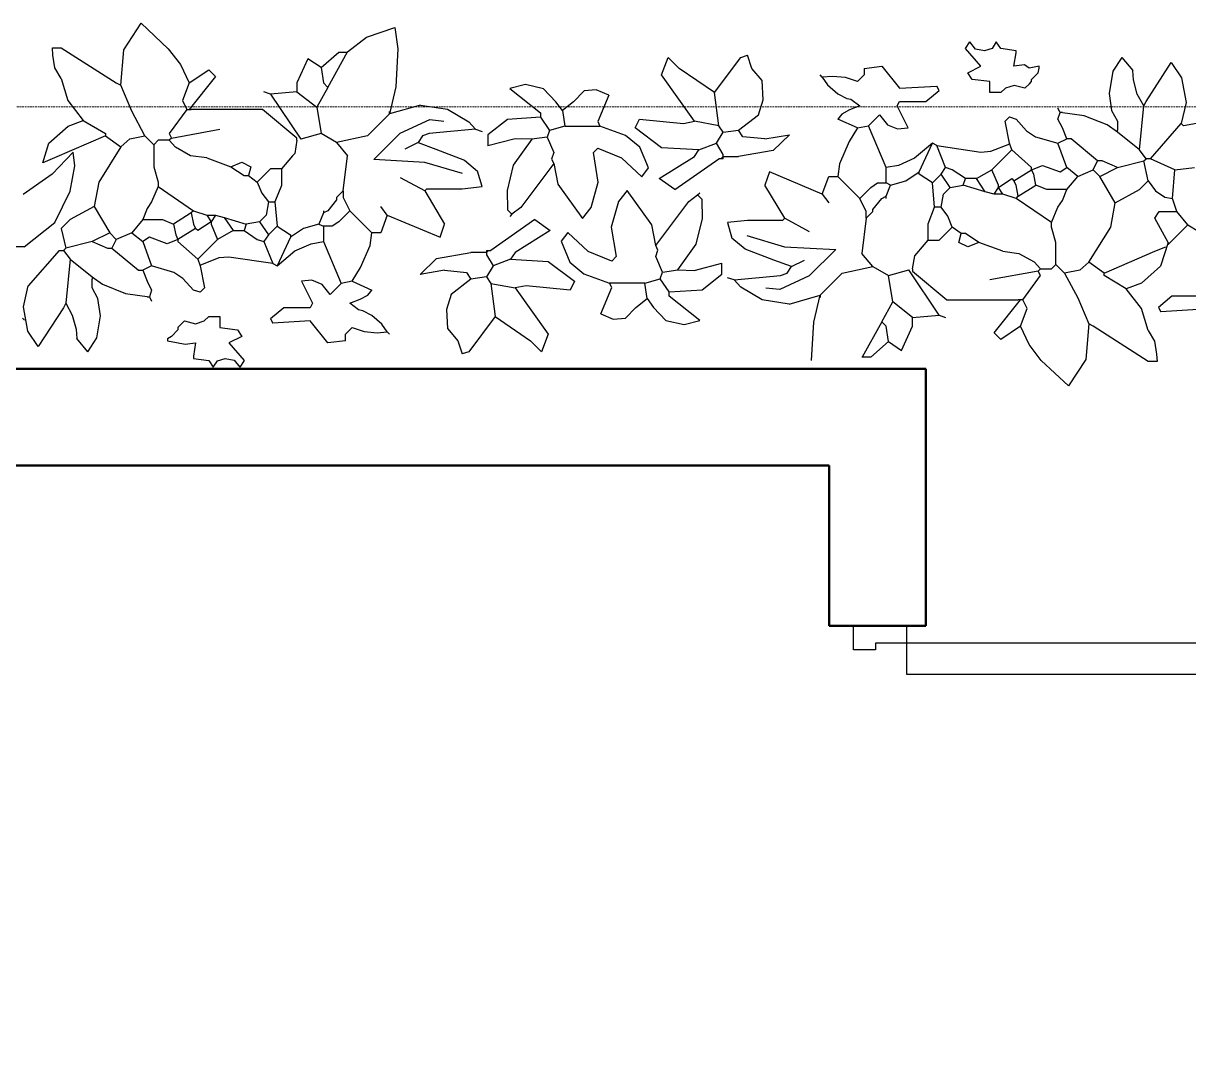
# Model space of a CAD drawing. Header units: inches. Extents: x 4526 to 5467, y 523 to 1441.
# Drawn here: x 4721.7 to 4890.7, y 1287.3 to 1436.7 of the extents above; entities that cross this region are included whole.
import ezdxf

# ---------------------------------------------------------------- set-up
doc = ezdxf.new("R2010")
doc.units = ezdxf.units.IN
doc.header["$MEASUREMENT"] = 0
doc.linetypes.add('HIDDEN', pattern=[0.375, 0.25, -0.125])
for name, color, linetype, lineweight in [('A-FLOR-FTPT', 6, 'HIDDEN', 13), ('A-FURN', 8, 'Continuous', 20), ('A-GLAZ-FULL', 4, 'Continuous', 30), ('A-WALL-FULL', 7, 'Continuous', 50), ('G-HEDGE', 96, 'Continuous', 25)]:
    doc.layers.add(name, color=color, linetype=linetype, lineweight=lineweight)

msp = doc.modelspace()

# ---------------------------------------------------------------- linework, layer by layer
at = {"layer": 'A-FLOR-FTPT'}
msp.add_line((5446.34, 1424.6), (4538.19, 1424.6), dxfattribs=at)
at = {"layer": 'A-FURN'}
msp.add_line((4838.57, 1349.37), (4852.59, 1349.37), dxfattribs=at)
at = {"layer": 'A-GLAZ-FULL'}
msp.add_line((4839.57, 1349.37), (4842.2, 1349.37), dxfattribs=at)
for points in [[(4845.28, 1346.87), (4845.28, 1345.87), (4842.08, 1345.87), (4842.08, 1349.37), (4845.28, 1349.37)], [(4845.28, 1349.37), (4845.28, 1349.37), (4849.79, 1349.37), (4849.79, 1346.87), (4845.28, 1346.87)]]:
    msp.add_lwpolyline(points, dxfattribs=at)
msp.add_lwpolyline([(4925.25, 1346.87), (4849.79, 1346.87), (4849.79, 1342.36), (4925.25, 1342.36)], close=True, dxfattribs=at)
msp.add_arc((4845.48, 1347.6), 79.94, 273.0933, 356.2463, dxfattribs=at)
at = {"layer": 'A-WALL-FULL'}
for p, q in [((4852.59, 1386.61), (4538.19, 1386.61)), ((4852.59, 1349.37), (4852.59, 1386.61)), ((4838.57, 1372.6), (4552.21, 1372.6)), ((4838.57, 1349.37), (4838.57, 1372.6)), ((4852.59, 1349.37), (4838.57, 1349.37))]:
    msp.add_line(p, q, dxfattribs=at)
at = {"layer": 'G-HEDGE'}
for p, q in [((4736.31, 1432.85), (4738.81, 1436.69)), ((4738.81, 1436.69), (4742.76, 1433)), ((4771.5, 1434.69), (4775.61, 1436.08)), ((4775.61, 1436.08), (4776.05, 1433)), ((4768.72, 1432.54), (4771.5, 1434.69)), ((4725.97, 1433.15), (4727.25, 1433.15)), ((4726.05, 1432.08), (4725.97, 1433.15)), ((4727.25, 1433.15), (4735.23, 1428.04)), ((4735.87, 1427.72), (4736.31, 1432.85)), ((4742.76, 1433), (4744.52, 1430.7)), ((4765.89, 1427.4), (4768.72, 1432.54)), ((4776.05, 1433), (4775.76, 1427.47)), ((4858.32, 1433.03), (4858.96, 1433.99)), ((4860.55, 1430.47), (4858.32, 1433.03)), ((4859.77, 1432.94), (4858.96, 1433.99)), ((4861.08, 1432.71), (4859.77, 1432.94)), ((4862.17, 1433.06), (4861.08, 1432.71)), ((4862.79, 1433.99), (4862.17, 1433.06)), ((4863.43, 1433.03), (4862.79, 1433.99)), ((4865.66, 1432.71), (4863.43, 1433.03)), ((4865.66, 1432.39), (4865.66, 1432.71)), ((4726.34, 1430.24), (4726.05, 1432.08)), ((4763.01, 1431.55), (4761.42, 1428.04)), ((4764.93, 1430.28), (4763.01, 1431.55)), ((4764.93, 1430.28), (4767.48, 1432.51)), ((4767.48, 1432.51), (4768.76, 1432.51)), ((4814.25, 1429.2), (4815.21, 1431.75)), ((4816.81, 1430.15), (4815.21, 1431.75)), ((4821.92, 1426.64), (4825.75, 1431.75)), ((4825.75, 1431.75), (4826.71, 1432.07)), ((4827.35, 1430.15), (4826.71, 1432.07)), ((4865.34, 1430.47), (4865.66, 1432.39)), ((4880.99, 1431.75), (4879.68, 1429.74)), ((4880.99, 1431.75), (4882.59, 1429.84)), ((4884.5, 1425.37), (4888.15, 1431)), ((4888.15, 1431), (4889.66, 1428.77)), ((4727.25, 1428.68), (4726.34, 1430.24)), ((4744.52, 1430.7), (4745.77, 1428.04)), ((4745.77, 1428.04), (4748.64, 1429.96)), ((4748.64, 1429.96), (4749.6, 1429)), ((4764.93, 1430.28), (4765.25, 1428.04)), ((4819.04, 1422.49), (4814.25, 1429.2)), ((4821.92, 1426.64), (4816.81, 1430.15)), ((4828.84, 1428.38), (4827.35, 1430.15)), ((4837.56, 1428.88), (4837.25, 1429.2)), ((4843.63, 1429.2), (4842.67, 1428.24)), ((4843.63, 1430.15), (4846.19, 1430.47)), ((4843.63, 1430.15), (4843.63, 1429.2)), ((4846.19, 1430.47), (4848.74, 1427.28)), ((4858.64, 1429.52), (4860.55, 1430.47)), ((4859.28, 1428.56), (4858.64, 1429.52)), ((4866.86, 1430.66), (4865.34, 1430.47)), ((4867.55, 1430.21), (4866.86, 1430.66)), ((4868.99, 1430.49), (4867.55, 1430.21)), ((4867.9, 1428.56), (4868.86, 1429.52)), ((4868.86, 1429.52), (4868.99, 1430.17)), ((4868.99, 1430.17), (4868.99, 1430.49)), ((4879.68, 1429.74), (4879.13, 1426.54)), ((4882.68, 1428.49), (4882.59, 1429.84)), ((4727.25, 1428.68), (4728.21, 1425.49)), ((4735.23, 1428.04), (4735.87, 1427.72)), ((4737.49, 1423.94), (4735.87, 1427.72)), ((4745.77, 1428.04), (4744.81, 1425.49)), ((4749.6, 1429), (4745.77, 1424.21)), ((4761.42, 1428.04), (4761.42, 1426.76)), ((4765.25, 1428.04), (4765.89, 1427.4)), ((4775.76, 1427.47), (4774.83, 1423.57)), ((4794.54, 1427.81), (4792.25, 1427.23)), ((4797.17, 1427.19), (4794.54, 1427.81)), ((4828.99, 1425.62), (4828.84, 1428.38)), ((4839.04, 1429), (4837.56, 1428.88)), ((4837.56, 1428.88), (4838.34, 1427.77)), ((4838.34, 1427.77), (4839.81, 1426.48)), ((4840.92, 1428.82), (4839.04, 1429)), ((4842.67, 1428.24), (4840.92, 1428.82)), ((4848.74, 1427.28), (4854.17, 1427.6)), ((4854.49, 1426.96), (4854.17, 1427.6)), ((4861.83, 1428.24), (4859.28, 1428.56)), ((4861.83, 1426.64), (4861.83, 1428.24)), ((4865.38, 1427.69), (4864.13, 1427.29)), ((4866.94, 1427.28), (4865.38, 1427.69)), ((4867.58, 1427.92), (4866.94, 1427.28)), ((4867.58, 1427.92), (4867.9, 1428.24)), ((4867.9, 1428.24), (4867.9, 1428.56)), ((4883.22, 1426.43), (4882.68, 1428.49)), ((4889.66, 1428.77), (4890.31, 1425.23)), ((4757.59, 1426.44), (4756.63, 1426.76)), ((4761.42, 1426.76), (4757.59, 1426.44)), ((4757.59, 1426.44), (4761.96, 1419.89)), ((4761.42, 1426.76), (4764.29, 1424.53)), ((4765.89, 1427.4), (4764.29, 1424.53)), ((4792.25, 1427.23), (4796.72, 1423.72)), ((4798.96, 1425.31), (4797.17, 1427.19)), ((4803.04, 1426.89), (4801.51, 1425.31)), ((4804.8, 1427.04), (4803.04, 1426.89)), ((4806.62, 1426.27), (4804.8, 1427.04)), ((4806.62, 1426.27), (4805.03, 1422.44)), ((4822.56, 1421.85), (4821.92, 1426.64)), ((4839.81, 1426.48), (4841.1, 1425.8)), ((4841.1, 1425.8), (4841.72, 1425.68)), ((4852.57, 1425.37), (4854.49, 1426.96)), ((4863.43, 1426.64), (4861.83, 1426.64)), ((4864.13, 1427.29), (4863.43, 1426.64)), ((4879.13, 1426.54), (4879.51, 1424.03)), ((4884.18, 1424.73), (4883.22, 1426.43)), ((4728.21, 1425.49), (4730.44, 1422.61)), ((4745.45, 1424.21), (4742.9, 1420.7)), ((4744.81, 1425.49), (4745.45, 1424.21)), ((4745.45, 1424.21), (4745.77, 1424.21)), ((4745.77, 1424.21), (4746.09, 1424.21)), ((4756.44, 1424.21), (4746.09, 1424.21)), ((4761.42, 1420.06), (4756.44, 1424.21)), ((4764.29, 1424.53), (4764.93, 1420.7)), ((4779.3, 1424.85), (4774.83, 1423.57)), ((4779.3, 1424.85), (4783.23, 1424.25)), ((4783.23, 1424.25), (4786.31, 1422.41)), ((4799.92, 1424.03), (4798.96, 1425.31)), ((4801.51, 1425.31), (4799.92, 1424.03)), ((4828.3, 1423.45), (4828.99, 1425.62)), ((4841.51, 1424.15), (4840.39, 1423.53)), ((4842.99, 1424.73), (4841.51, 1424.15)), ((4841.72, 1425.68), (4842.99, 1424.73)), ((4848.42, 1424.73), (4848.74, 1425.37)), ((4850.02, 1421.53), (4848.42, 1424.73)), ((4848.74, 1425.37), (4852.57, 1425.37)), ((4872.05, 1423.77), (4871.73, 1424.41)), ((4883.55, 1418.34), (4884.18, 1424.73)), ((4884.18, 1424.73), (4884.5, 1425.37)), ((4890.31, 1425.23), (4889.61, 1422.17)), ((4728.25, 1421.79), (4730.44, 1422.61)), ((4730.44, 1422.61), (4733.64, 1420.7)), ((4739.38, 1420.38), (4737.49, 1423.94)), ((4774.83, 1423.57), (4771.64, 1420.38)), ((4774.83, 1423.57), (4774.83, 1423.89)), ((4776.39, 1420.75), (4780.68, 1422.73)), ((4780.68, 1422.73), (4782.69, 1422.52)), ((4791.93, 1422.76), (4789.06, 1420.52)), ((4796.72, 1423.08), (4791.93, 1422.76)), ((4796.72, 1423.72), (4796.72, 1423.08)), ((4796.72, 1423.08), (4798, 1421.16)), ((4799.92, 1424.03), (4800.24, 1421.8)), ((4805.03, 1422.44), (4805.34, 1421.8)), ((4810.42, 1421.53), (4811.06, 1422.81)), ((4811.06, 1422.81), (4817.45, 1422.17)), ((4817.45, 1422.17), (4819.04, 1422.49)), ((4822.56, 1421.85), (4819.04, 1422.49)), ((4825.43, 1421.21), (4828.3, 1423.45)), ((4840.39, 1423.53), (4839.8, 1422.81)), ((4842.67, 1421.53), (4839.8, 1422.81)), ((4844.27, 1421.85), (4845.87, 1423.45)), ((4845.87, 1423.45), (4847.02, 1421.99)), ((4864.07, 1422.49), (4864.71, 1423.13)), ((4864.71, 1419.3), (4864.07, 1422.49)), ((4864.71, 1423.13), (4865.66, 1422.81)), ((4865.66, 1422.81), (4867.18, 1421.11)), ((4871.73, 1422.81), (4872.05, 1423.77)), ((4872.37, 1421.53), (4871.73, 1422.81)), ((4872.37, 1423.77), (4872.05, 1423.77)), ((4875.53, 1423.29), (4872.05, 1423.77)), ((4878.86, 1421.97), (4875.53, 1423.29)), ((4879.51, 1424.03), (4880.35, 1422.49)), ((4880.35, 1422.49), (4880.35, 1421.21)), ((4899.24, 1423.49), (4889.93, 1421.85)), ((4725.46, 1419.33), (4728.25, 1421.79)), ((4743.22, 1420.06), (4750.24, 1421.34)), ((4772.56, 1416.94), (4776.39, 1420.75)), ((4787.28, 1421.34), (4780.58, 1420.7)), ((4786.31, 1422.41), (4787.28, 1421.34)), ((4787.28, 1421.34), (4788.24, 1421.02)), ((4798, 1421.16), (4797.68, 1420.2)), ((4800.24, 1421.8), (4798, 1421.16)), ((4800.24, 1421.8), (4805.34, 1421.8)), ((4809.05, 1420.43), (4805.34, 1421.8)), ((4814.25, 1418.66), (4810.42, 1421.53)), ((4822.24, 1419.3), (4823.2, 1420.89)), ((4823.2, 1420.89), (4822.56, 1421.85)), ((4823.2, 1420.89), (4825.43, 1421.21)), ((4826.07, 1420.26), (4825.43, 1421.21)), ((4842.67, 1421.53), (4841.45, 1419.54)), ((4842.67, 1421.53), (4844.27, 1421.85)), ((4846.82, 1415.79), (4844.27, 1421.85)), ((4847.02, 1421.99), (4848.49, 1421.38)), ((4848.49, 1421.38), (4850.02, 1421.53)), ((4867.18, 1421.11), (4868.49, 1420.26)), ((4873.01, 1419.94), (4872.37, 1421.53)), ((4880.35, 1420.89), (4878.86, 1421.97)), ((4880.35, 1420.89), (4880.35, 1421.21)), ((4883.55, 1418.34), (4880.35, 1420.89)), ((4885.14, 1417.06), (4889.61, 1422.17)), ((4889.93, 1421.85), (4889.61, 1422.17)), ((4724.56, 1416.49), (4725.46, 1419.33)), ((4733.64, 1420.38), (4726.29, 1417.18)), ((4733.64, 1420.7), (4733.64, 1420.38)), ((4733.64, 1420.38), (4735.87, 1418.78)), ((4735.87, 1418.78), (4737.19, 1419.95)), ((4737.19, 1419.95), (4739.38, 1420.38)), ((4739.38, 1420.38), (4740.66, 1419.1)), ((4741.3, 1419.74), (4740.66, 1419.1)), ((4740.66, 1419.1), (4740.66, 1415.91)), ((4742.9, 1419.74), (4741.3, 1419.74)), ((4742.9, 1420.7), (4743.22, 1420.06)), ((4743.22, 1420.06), (4742.9, 1419.74)), ((4743.79, 1418.72), (4742.9, 1419.74)), ((4761.42, 1419.74), (4761.1, 1417.82)), ((4761.42, 1419.74), (4761.42, 1420.06)), ((4764.93, 1420.7), (4761.96, 1419.89)), ((4767.16, 1419.42), (4764.93, 1420.7)), ((4771.64, 1420.38), (4767.16, 1419.42)), ((4767.16, 1419.42), (4768.76, 1417.5)), ((4778.98, 1419.42), (4777.06, 1418.46)), ((4779.62, 1420.38), (4778.98, 1419.42)), ((4778.98, 1419.42), (4781.53, 1418.46)), ((4780.58, 1420.7), (4779.62, 1420.38)), ((4789.06, 1420.52), (4789.06, 1418.93)), ((4793.07, 1419.97), (4789.06, 1418.93)), ((4795.45, 1419.88), (4792.78, 1416.13)), ((4795.45, 1419.88), (4793.07, 1419.97)), ((4797.68, 1420.2), (4795.45, 1419.88)), ((4797.68, 1420.2), (4798.64, 1417.97)), ((4811.1, 1418.74), (4809.05, 1420.43)), ((4819.68, 1418.34), (4822.24, 1419.3)), ((4823.2, 1417.7), (4822.24, 1419.3)), ((4829.26, 1419.94), (4826.07, 1420.26)), ((4829.26, 1419.94), (4832.8, 1420.55)), ((4832.8, 1420.55), (4830.45, 1418.25)), ((4841.45, 1419.54), (4840.04, 1416.34)), ((4853.53, 1419.3), (4850.95, 1417.14)), ((4851.61, 1415.15), (4853.53, 1419.3)), ((4854.17, 1418.98), (4853.53, 1419.3)), ((4862, 1418.14), (4864.73, 1419.23)), ((4865.03, 1418.34), (4864.71, 1419.3)), ((4868.49, 1420.26), (4871.73, 1419.3)), ((4871.73, 1419.3), (4873.01, 1419.94)), ((4873.01, 1415.79), (4871.73, 1419.3)), ((4873.65, 1419.94), (4873.01, 1419.94)), ((4877.48, 1416.74), (4873.65, 1419.94)), ((4728.99, 1418.01), (4725.95, 1414.82)), ((4729.22, 1416.05), (4728.99, 1418.01)), ((4735.87, 1418.78), (4732.68, 1413.67)), ((4745.99, 1417.49), (4743.79, 1418.72)), ((4748.33, 1417.18), (4745.99, 1417.49)), ((4760.78, 1417.5), (4759.18, 1415.59)), ((4761.1, 1417.82), (4760.78, 1417.5)), ((4768.12, 1412.39), (4768.76, 1417.5)), ((4781.53, 1418.46), (4785.69, 1416.86)), ((4798.64, 1417.97), (4798.32, 1417.01)), ((4805.03, 1418.61), (4804.39, 1417.97)), ((4805.09, 1413.67), (4804.39, 1417.97)), ((4805.03, 1418.61), (4808.47, 1417.21)), ((4812.37, 1415.73), (4811.1, 1418.74)), ((4813.93, 1414.19), (4819.04, 1417.38)), ((4819.68, 1418.34), (4814.25, 1418.66)), ((4819.04, 1417.38), (4819.68, 1418.34)), ((4822.88, 1417.06), (4823.2, 1417.38)), ((4823.2, 1417.38), (4823.2, 1417.7)), ((4823.2, 1417.06), (4823.2, 1417.38)), ((4823.2, 1417.38), (4825.43, 1417.38)), ((4830.45, 1418.25), (4825.43, 1417.38)), ((4854.17, 1418.98), (4860.55, 1418.02)), ((4855.45, 1415.79), (4854.17, 1418.98)), ((4860.55, 1418.02), (4862, 1418.14)), ((4862.15, 1415.47), (4865.03, 1418.34)), ((4867.9, 1415.79), (4865.03, 1418.34)), ((4884.5, 1417.06), (4883.55, 1418.34)), ((4726.29, 1417.18), (4724.56, 1416.49)), ((4728.52, 1412.37), (4729.22, 1416.05)), ((4740.66, 1415.91), (4741.3, 1413.67)), ((4748.33, 1417.18), (4751.84, 1415.91)), ((4751.84, 1415.91), (4753.43, 1416.55)), ((4751.84, 1415.91), (4753.75, 1414.63)), ((4753.43, 1416.55), (4754.71, 1415.91)), ((4754.71, 1415.91), (4754.39, 1414.63)), ((4779.96, 1416.54), (4772.56, 1416.94)), ((4785.42, 1414.9), (4779.96, 1416.54)), ((4785.69, 1416.86), (4787.6, 1415.27)), ((4792.78, 1416.13), (4791.9, 1412.45)), ((4798.64, 1416.37), (4793.85, 1409.98)), ((4798.32, 1417.01), (4798.64, 1416.37)), ((4798.64, 1416.37), (4799.23, 1413.37)), ((4808.47, 1417.21), (4811.41, 1414.45)), ((4811.41, 1414.45), (4812.37, 1415.73)), ((4816.17, 1412.59), (4822.56, 1417.06)), ((4822.88, 1417.06), (4822.56, 1417.06)), ((4823.2, 1417.06), (4822.88, 1417.06)), ((4840.04, 1416.34), (4839.8, 1414.51)), ((4848.6, 1416.1), (4846.82, 1415.79)), ((4846.82, 1413.55), (4846.82, 1415.79)), ((4850.95, 1417.14), (4848.6, 1416.1)), ((4854.81, 1414.83), (4855.45, 1415.79)), ((4856.4, 1415.47), (4855.45, 1415.79)), ((4867.9, 1415.47), (4869.5, 1416.1)), ((4867.9, 1415.47), (4867.9, 1415.79)), ((4869.5, 1416.1), (4872.05, 1415.15)), ((4872.05, 1415.15), (4873.01, 1415.79)), ((4874.6, 1414.51), (4873.01, 1415.79)), ((4876.84, 1415.47), (4877.48, 1416.74)), ((4878.12, 1416.74), (4877.48, 1416.74)), ((4877.8, 1414.51), (4880.35, 1415.79)), ((4880.35, 1415.79), (4878.12, 1416.74)), ((4880.35, 1415.79), (4884.18, 1416.74)), ((4884.18, 1416.74), (4884.5, 1417.06)), ((4884.82, 1413.87), (4884.18, 1416.74)), ((4885.14, 1417.06), (4884.5, 1417.06)), ((4888.65, 1415.47), (4885.14, 1417.06)), ((4888.65, 1415.47), (4891.53, 1415.79)), ((4725.95, 1414.82), (4721.73, 1411.88)), ((4753.75, 1414.63), (4754.39, 1414.63)), ((4754.39, 1414.63), (4755.67, 1413.67)), ((4757.59, 1415.59), (4755.67, 1413.67)), ((4759.18, 1415.59), (4757.59, 1415.59)), ((4759.18, 1415.59), (4759.19, 1413.19)), ((4779.94, 1412.39), (4776.42, 1414.31)), ((4788.24, 1413.03), (4787.6, 1415.27)), ((4816.17, 1412.59), (4813.93, 1414.19)), ((4829.9, 1415.15), (4829.26, 1413.23)), ((4837.56, 1411.95), (4829.9, 1415.15)), ((4837.56, 1411.95), (4838.52, 1414.51)), ((4838.52, 1414.51), (4839.8, 1414.51)), ((4842.99, 1411.31), (4839.8, 1414.51)), ((4849.7, 1413.87), (4851.61, 1415.15)), ((4851.61, 1414.83), (4851.61, 1415.15)), ((4853.53, 1413.55), (4851.61, 1414.83)), ((4853.53, 1413.55), (4854.81, 1414.83)), ((4856.08, 1412.91), (4854.81, 1414.83)), ((4858.32, 1414.19), (4856.4, 1415.47)), ((4858, 1413.23), (4858.32, 1414.19)), ((4859.92, 1414.19), (4858.32, 1414.19)), ((4859.92, 1414.19), (4862.15, 1415.47)), ((4861.19, 1412.27), (4859.92, 1414.19)), ((4863.11, 1413.23), (4862.15, 1415.47)), ((4863.11, 1412.91), (4865.03, 1414.19)), ((4865.03, 1414.19), (4865.34, 1413.87)), ((4865.34, 1413.87), (4867.9, 1415.47)), ((4868.22, 1414.83), (4867.9, 1415.47)), ((4868.54, 1413.23), (4868.22, 1414.83)), ((4873.01, 1412.59), (4874.6, 1414.51)), ((4874.6, 1414.51), (4876.84, 1415.47)), ((4877.8, 1414.51), (4876.84, 1415.47)), ((4880.03, 1410.68), (4877.8, 1414.51)), ((4888.34, 1411.31), (4888.65, 1415.47)), ((4726.33, 1407.8), (4728.52, 1412.37)), ((4732.68, 1413.67), (4732.04, 1410.16)), ((4741.3, 1413.03), (4740.34, 1410.8)), ((4741.3, 1413.67), (4741.3, 1413.03)), ((4741.3, 1413.03), (4746.41, 1409.52)), ((4755.67, 1413.67), (4756.31, 1412.07)), ((4759.19, 1413.19), (4758.22, 1410.8)), ((4768.12, 1412.39), (4767.16, 1411.44)), ((4768.12, 1412.39), (4768.12, 1411.44)), ((4779.94, 1412.39), (4780.26, 1412.71)), ((4779.94, 1412.39), (4782.81, 1407.6)), ((4780.26, 1412.71), (4785.37, 1412.71)), ((4785.37, 1412.71), (4788.24, 1413.03)), ((4791.9, 1412.45), (4791.93, 1409.66)), ((4799.23, 1413.37), (4802.79, 1408.39)), ((4804.07, 1409.98), (4805.09, 1413.67)), ((4809.28, 1412.45), (4808.01, 1410.85)), ((4812.85, 1407.47), (4809.28, 1412.45)), ((4832.14, 1408.44), (4829.26, 1413.23)), ((4842.99, 1411.31), (4844.59, 1412.91)), ((4844.59, 1412.91), (4845.55, 1413.55)), ((4845.55, 1413.55), (4846.82, 1413.55)), ((4847.46, 1413.23), (4846.82, 1413.55)), ((4846.82, 1411.63), (4847.46, 1413.23)), ((4847.46, 1413.23), (4849.7, 1413.87)), ((4853.85, 1410.04), (4853.53, 1413.55)), ((4855.13, 1411.95), (4856.08, 1412.91)), ((4856.08, 1412.91), (4858, 1413.23)), ((4861.19, 1412.27), (4858, 1413.23)), ((4862.47, 1411.95), (4861.19, 1412.27)), ((4862.47, 1411.95), (4863.11, 1412.91)), ((4863.11, 1412.91), (4863.11, 1413.23)), ((4863.75, 1411.95), (4863.11, 1412.91)), ((4865.66, 1413.23), (4865.34, 1413.87)), ((4865.98, 1411.63), (4865.66, 1413.23)), ((4865.98, 1411.63), (4868.54, 1413.23)), ((4870.13, 1412.59), (4868.54, 1413.23)), ((4873.01, 1412.59), (4870.13, 1412.59)), ((4872.37, 1411), (4873.01, 1412.59)), ((4880.03, 1410.68), (4883.55, 1412.59)), ((4883.55, 1412.59), (4884.82, 1413.87)), ((4884.82, 1413.87), (4885.88, 1412.41)), ((4885.88, 1412.41), (4887.2, 1411.49)), ((4740.34, 1410.8), (4739.7, 1409.84)), ((4756.31, 1412.07), (4757.27, 1410.8)), ((4757.27, 1410.8), (4756.95, 1408.88)), ((4757.27, 1410.8), (4758.22, 1410.8)), ((4758.22, 1410.8), (4758.54, 1407.28)), ((4767.16, 1411.12), (4765.89, 1409.52)), ((4767.16, 1411.44), (4767.16, 1411.12)), ((4768.12, 1411.44), (4769.08, 1409.52)), ((4808.01, 1410.85), (4806.98, 1407.16)), ((4813.43, 1404.47), (4818.22, 1410.85)), ((4818.22, 1410.85), (4819.5, 1411.81)), ((4819.5, 1411.81), (4819.82, 1412.13)), ((4820.14, 1411.17), (4819.5, 1411.81)), ((4820.18, 1408.39), (4820.14, 1411.17)), ((4837.56, 1411.95), (4838.52, 1410.68)), ((4843.95, 1409.4), (4842.99, 1411.31)), ((4844.91, 1409.72), (4846.19, 1411.31)), ((4846.19, 1411.31), (4846.82, 1411.63)), ((4846.82, 1411.31), (4846.82, 1411.63)), ((4854.81, 1410.04), (4855.13, 1411.95)), ((4863.75, 1411.95), (4862.47, 1411.95)), ((4865.66, 1411.31), (4863.75, 1411.95)), ((4865.66, 1411.31), (4865.98, 1411.63)), ((4870.77, 1407.8), (4865.66, 1411.31)), ((4871.73, 1410.04), (4872.37, 1411)), ((4879.39, 1407.16), (4880.03, 1410.68)), ((4887.2, 1411.49), (4888.34, 1411.31)), ((4888.97, 1409.4), (4888.34, 1411.31)), ((4732.04, 1410.16), (4728.53, 1408.24)), ((4732.04, 1410.16), (4734.28, 1406.33)), ((4739.7, 1409.84), (4739.07, 1408.24)), ((4746.09, 1409.2), (4743.54, 1407.6)), ((4746.41, 1409.52), (4746.09, 1409.2)), ((4746.09, 1409.2), (4746.41, 1407.6)), ((4746.41, 1409.52), (4748.33, 1408.88)), ((4765.25, 1409.2), (4764.61, 1407.6)), ((4765.25, 1409.52), (4765.25, 1409.2)), ((4765.89, 1409.52), (4765.25, 1409.2)), ((4769.08, 1409.52), (4767.48, 1407.92)), ((4769.08, 1409.52), (4772.27, 1406.33)), ((4774.51, 1408.88), (4773.55, 1410.16)), ((4791.93, 1409.66), (4792.57, 1409.03)), ((4792.57, 1409.03), (4792.25, 1408.71)), ((4793.85, 1409.98), (4792.57, 1409.03)), ((4802.79, 1408.39), (4804.07, 1409.98)), ((4843.95, 1408.44), (4844.91, 1409.4)), ((4843.95, 1408.44), (4843.95, 1409.4)), ((4844.91, 1409.4), (4844.91, 1409.72)), ((4852.89, 1407.65), (4853.85, 1410.04)), ((4854.81, 1410.04), (4853.85, 1410.04)), ((4855.77, 1408.76), (4854.81, 1410.04)), ((4870.77, 1407.8), (4871.73, 1410.04)), ((4885.78, 1408.44), (4886.42, 1409.4)), ((4886.42, 1409.4), (4888.97, 1409.4)), ((4890.57, 1407.48), (4888.97, 1409.4)), ((4721.86, 1404.29), (4726.33, 1407.8)), ((4728.53, 1408.24), (4727.25, 1406.97)), ((4739.07, 1408.24), (4737.47, 1406.33)), ((4739.07, 1408.24), (4741.94, 1408.24)), ((4741.94, 1408.24), (4743.54, 1407.6)), ((4743.54, 1407.6), (4743.85, 1406.01)), ((4746.41, 1407.6), (4746.73, 1406.97)), ((4748.96, 1407.92), (4747.05, 1406.65)), ((4748.33, 1408.88), (4748.96, 1407.92)), ((4748.33, 1408.88), (4749.6, 1408.88)), ((4749.6, 1408.88), (4748.96, 1407.92)), ((4748.96, 1407.92), (4748.96, 1407.6)), ((4748.96, 1407.6), (4749.92, 1405.37)), ((4749.6, 1408.88), (4750.88, 1408.56)), ((4750.88, 1408.56), (4754.07, 1407.6)), ((4750.88, 1408.56), (4752.16, 1406.65)), ((4754.07, 1407.6), (4753.75, 1406.65)), ((4755.99, 1407.92), (4754.07, 1407.6)), ((4756.95, 1408.88), (4755.99, 1407.92)), ((4755.99, 1407.92), (4757.27, 1406.01)), ((4758.54, 1407.28), (4757.27, 1406.01)), ((4758.54, 1407.28), (4760.46, 1406.01)), ((4764.61, 1407.6), (4762.37, 1406.97)), ((4764.61, 1407.6), (4765.25, 1407.28)), ((4766.53, 1407.28), (4765.25, 1407.28)), ((4765.25, 1407.28), (4765.25, 1405.05)), ((4767.48, 1407.92), (4766.53, 1407.28)), ((4774.51, 1408.88), (4773.55, 1406.33)), ((4774.51, 1408.88), (4782.17, 1405.69)), ((4782.17, 1405.69), (4782.81, 1407.6)), ((4795.9, 1408.24), (4789.52, 1403.77)), ((4795.9, 1408.24), (4798.14, 1406.65)), ((4813.43, 1404.47), (4812.85, 1407.47)), ((4819.3, 1404.7), (4820.18, 1408.39)), ((4826.71, 1408.12), (4823.83, 1407.8)), ((4823.83, 1407.8), (4824.47, 1405.57)), ((4831.82, 1408.12), (4826.71, 1408.12)), ((4832.14, 1408.44), (4831.82, 1408.12)), ((4832.14, 1408.44), (4835.65, 1406.53)), ((4843.95, 1408.44), (4843.31, 1403.33)), ((4852.89, 1405.25), (4852.89, 1407.65)), ((4856.4, 1407.16), (4855.77, 1408.76)), ((4870.77, 1407.16), (4870.77, 1407.8)), ((4887.7, 1404.93), (4885.78, 1408.44)), ((4887.7, 1404.61), (4890.57, 1407.48)), ((4890.57, 1407.48), (4892.17, 1406.53)), ((4727.25, 1406.97), (4727.89, 1404.09)), ((4734.28, 1406.33), (4731.72, 1405.05)), ((4734.28, 1406.33), (4735.23, 1405.37)), ((4737.47, 1406.33), (4735.23, 1405.37)), ((4737.47, 1406.33), (4739.07, 1405.05)), ((4740.02, 1405.69), (4739.07, 1405.05)), ((4742.58, 1404.73), (4740.02, 1405.69)), ((4743.85, 1406.01), (4744.17, 1405.37)), ((4746.73, 1406.97), (4744.17, 1405.37)), ((4747.05, 1406.65), (4746.73, 1406.97)), ((4752.16, 1406.65), (4749.92, 1405.37)), ((4752.16, 1406.65), (4753.75, 1406.65)), ((4753.75, 1406.65), (4755.67, 1405.37)), ((4757.27, 1406.01), (4756.63, 1405.05)), ((4760.46, 1405.69), (4758.54, 1401.54)), ((4762.37, 1406.97), (4760.46, 1405.69)), ((4760.46, 1406.01), (4760.46, 1405.69)), ((4772.03, 1404.49), (4772.27, 1406.33)), ((4773.55, 1406.33), (4772.27, 1406.33)), ((4798.14, 1406.65), (4793.03, 1403.45)), ((4800.66, 1406.38), (4799.7, 1405.1)), ((4803.61, 1403.63), (4800.66, 1406.38)), ((4806.98, 1407.16), (4807.69, 1402.87)), ((4826.39, 1403.97), (4824.47, 1405.57)), ((4826.65, 1405.93), (4832.11, 1404.3)), ((4854.49, 1405.25), (4856.4, 1407.16)), ((4857.68, 1406.21), (4856.4, 1407.16)), ((4857.36, 1404.93), (4857.68, 1406.21)), ((4858.32, 1406.21), (4857.68, 1406.21)), ((4860.24, 1404.93), (4858.32, 1406.21)), ((4871.41, 1404.93), (4870.77, 1407.16)), ((4876.2, 1402.06), (4879.39, 1407.16)), ((4721.86, 1404.29), (4720.26, 1404.29)), ((4727.89, 1404.09), (4727.57, 1403.77)), ((4731.72, 1405.05), (4727.89, 1404.09)), ((4731.72, 1405.05), (4733.96, 1404.09)), ((4733.96, 1404.09), (4734.59, 1404.09)), ((4735.23, 1405.37), (4734.59, 1404.09)), ((4734.59, 1404.09), (4738.43, 1400.9)), ((4739.07, 1405.05), (4740.34, 1401.54)), ((4744.17, 1405.37), (4742.58, 1404.73)), ((4744.17, 1405.37), (4744.17, 1405.05)), ((4744.17, 1405.05), (4747.05, 1402.5)), ((4749.92, 1405.37), (4747.05, 1402.5)), ((4755.67, 1405.37), (4756.63, 1405.05)), ((4756.63, 1405.05), (4757.91, 1401.86)), ((4761.12, 1403.7), (4763.47, 1404.74)), ((4763.47, 1404.74), (4765.25, 1405.05)), ((4765.25, 1405.05), (4767.8, 1398.98)), ((4770.62, 1401.3), (4772.03, 1404.49)), ((4799.7, 1405.1), (4800.97, 1402.09)), ((4813.75, 1403.83), (4813.43, 1404.47)), ((4813.43, 1402.87), (4813.75, 1403.83)), ((4816.63, 1400.95), (4819.3, 1404.7)), ((4830.54, 1402.37), (4826.39, 1403.97)), ((4832.11, 1404.3), (4839.52, 1403.89)), ((4839.52, 1403.89), (4835.68, 1400.08)), ((4851.29, 1403.33), (4852.89, 1405.25)), ((4852.89, 1405.25), (4854.49, 1405.25)), ((4858.64, 1404.29), (4857.36, 1404.93)), ((4860.24, 1404.93), (4858.64, 1404.29)), ((4863.75, 1403.65), (4860.24, 1404.93)), ((4871.41, 1401.74), (4871.41, 1404.93)), ((4885.78, 1403.65), (4887.38, 1404.29)), ((4887.7, 1404.93), (4886.61, 1401.5)), ((4887.7, 1404.61), (4887.7, 1404.93)), ((4726.93, 1403.77), (4722.46, 1398.66)), ((4726.93, 1403.77), (4727.57, 1403.77)), ((4727.57, 1403.77), (4728.53, 1402.5)), ((4728.53, 1402.5), (4727.89, 1396.11)), ((4728.53, 1402.5), (4731.72, 1399.94)), ((4747.05, 1402.5), (4747.37, 1401.54)), ((4750.07, 1402.69), (4747.34, 1401.61)), ((4751.52, 1402.82), (4750.07, 1402.69)), ((4757.91, 1401.86), (4751.52, 1402.82)), ((4758.54, 1401.54), (4761.12, 1403.7)), ((4779.28, 1400.28), (4781.62, 1402.59)), ((4781.62, 1402.59), (4786.64, 1403.45)), ((4788.88, 1403.45), (4786.64, 1403.45)), ((4788.88, 1403.77), (4789.2, 1403.77)), ((4788.88, 1403.77), (4788.88, 1403.45)), ((4789.2, 1403.77), (4788.88, 1403.45)), ((4788.88, 1403.45), (4788.88, 1403.13)), ((4788.88, 1403.13), (4789.84, 1401.54)), ((4789.2, 1403.77), (4789.52, 1403.77)), ((4792.39, 1402.5), (4789.84, 1401.54)), ((4793.03, 1403.45), (4792.39, 1402.5)), ((4792.39, 1402.5), (4797.82, 1402.18)), ((4797.82, 1402.18), (4801.65, 1399.3)), ((4807.05, 1402.23), (4803.61, 1403.63)), ((4807.05, 1402.23), (4807.69, 1402.87)), ((4814.39, 1400.63), (4813.43, 1402.87)), ((4833.09, 1401.42), (4830.54, 1402.37)), ((4833.09, 1401.42), (4835.01, 1402.37)), ((4844.91, 1401.42), (4843.31, 1403.33)), ((4850.66, 1401.1), (4850.98, 1403.01)), ((4850.98, 1403.01), (4851.29, 1403.33)), ((4863.75, 1403.65), (4866.08, 1403.35)), ((4866.08, 1403.35), (4868.28, 1402.12)), ((4878.44, 1400.46), (4885.78, 1403.65)), ((4738.43, 1400.9), (4739.07, 1400.9)), ((4740.34, 1401.54), (4739.07, 1400.9)), ((4739.07, 1400.9), (4739.7, 1399.3)), ((4743.58, 1400.58), (4740.34, 1401.54)), ((4744.89, 1399.72), (4743.58, 1400.58)), ((4747.37, 1401.54), (4748.01, 1398.34)), ((4757.91, 1401.86), (4758.54, 1401.54)), ((4769.4, 1399.3), (4770.62, 1401.3)), ((4782.81, 1400.9), (4779.28, 1400.28)), ((4782.81, 1400.9), (4786, 1400.58)), ((4786, 1400.58), (4786.64, 1399.62)), ((4789.84, 1401.54), (4788.88, 1399.94)), ((4800.97, 1402.09), (4803.02, 1400.4)), ((4814.07, 1399.68), (4814.39, 1400.63)), ((4814.39, 1400.63), (4816.63, 1400.95)), ((4816.63, 1400.95), (4819, 1400.86)), ((4819, 1400.86), (4823.01, 1401.91)), ((4823.01, 1400.31), (4823.01, 1401.91)), ((4831.5, 1400.14), (4832.46, 1400.46)), ((4832.46, 1400.46), (4833.09, 1401.42)), ((4837.25, 1397.27), (4840.44, 1400.46)), ((4840.44, 1400.46), (4844.91, 1401.42)), ((4844.91, 1401.42), (4847.14, 1400.14)), ((4847.14, 1400.14), (4850.11, 1400.95)), ((4854.49, 1394.39), (4850.11, 1400.95)), ((4850.66, 1401.1), (4850.66, 1400.78)), ((4850.66, 1400.78), (4855.64, 1396.63)), ((4868.86, 1400.78), (4861.83, 1399.5)), ((4868.28, 1402.12), (4869.18, 1401.1)), ((4868.86, 1400.78), (4869.18, 1401.1)), ((4869.18, 1400.14), (4868.86, 1400.78)), ((4869.18, 1401.1), (4870.77, 1401.1)), ((4870.77, 1401.1), (4871.41, 1401.74)), ((4872.69, 1400.46), (4871.41, 1401.74)), ((4874.88, 1400.89), (4872.69, 1400.46)), ((4872.69, 1400.46), (4874.59, 1396.89)), ((4876.2, 1402.06), (4874.88, 1400.89)), ((4878.44, 1400.46), (4876.2, 1402.06)), ((4878.44, 1400.14), (4878.44, 1400.46)), ((4886.61, 1401.5), (4883.82, 1399.04)), ((4731.72, 1399.94), (4731.72, 1399.62)), ((4731.72, 1399.94), (4733.22, 1398.86)), ((4731.72, 1398.34), (4731.72, 1399.62)), ((4733.22, 1398.86), (4736.54, 1397.55)), ((4739.7, 1399.3), (4740.34, 1398.03)), ((4746.41, 1398.03), (4744.89, 1399.72)), ((4763.59, 1399.46), (4762.06, 1399.3)), ((4762.06, 1399.3), (4763.65, 1396.11)), ((4765.05, 1398.84), (4763.59, 1399.46)), ((4766.21, 1397.39), (4765.05, 1398.84)), ((4767.8, 1398.98), (4766.21, 1397.39)), ((4769.4, 1399.3), (4767.8, 1398.98)), ((4769.4, 1399.3), (4772.27, 1398.03)), ((4786.64, 1399.62), (4783.77, 1397.39)), ((4788.88, 1399.94), (4786.64, 1399.62)), ((4788.88, 1399.94), (4789.52, 1398.98)), ((4789.52, 1398.98), (4793.03, 1398.34)), ((4789.52, 1398.98), (4790.16, 1394.19)), ((4801.65, 1399.3), (4801.01, 1398.03)), ((4803.02, 1400.4), (4806.73, 1399.04)), ((4807.05, 1398.4), (4806.73, 1399.04)), ((4811.84, 1399.04), (4806.73, 1399.04)), ((4811.84, 1399.04), (4814.07, 1399.68)), ((4812.16, 1396.8), (4811.84, 1399.04)), ((4815.35, 1397.76), (4814.07, 1399.68)), ((4820.14, 1398.08), (4823.01, 1400.31)), ((4824.79, 1399.5), (4823.83, 1399.82)), ((4824.79, 1399.5), (4831.5, 1400.14)), ((4825.76, 1398.43), (4824.79, 1399.5)), ((4835.68, 1400.08), (4831.4, 1398.11)), ((4847.78, 1396.31), (4847.14, 1400.14)), ((4866.62, 1396.63), (4869.18, 1400.14)), ((4881.63, 1398.22), (4878.44, 1400.14)), ((4883.82, 1399.04), (4881.63, 1398.22)), ((4721.76, 1395.61), (4722.46, 1398.66)), ((4732.56, 1396.81), (4731.72, 1398.34)), ((4736.54, 1397.55), (4740.02, 1397.07)), ((4739.7, 1397.07), (4740.02, 1397.07)), ((4740.34, 1398.03), (4740.02, 1397.07)), ((4740.02, 1397.07), (4740.34, 1396.43)), ((4747.37, 1397.71), (4746.41, 1398.03)), ((4748.01, 1398.34), (4747.37, 1397.71)), ((4770.57, 1396.69), (4771.68, 1397.3)), ((4771.68, 1397.3), (4772.27, 1398.03)), ((4783.77, 1397.39), (4783.09, 1395.22)), ((4794.63, 1398.66), (4793.03, 1398.34)), ((4793.03, 1398.34), (4797.82, 1391.64)), ((4801.01, 1398.03), (4794.63, 1398.66)), ((4805.45, 1394.57), (4807.05, 1398.4)), ((4815.35, 1397.76), (4820.14, 1398.08)), ((4815.35, 1397.12), (4815.35, 1397.76)), ((4819.82, 1393.61), (4815.35, 1397.12)), ((4828.84, 1396.59), (4825.76, 1398.43)), ((4831.4, 1398.11), (4829.38, 1398.31)), ((4832.77, 1395.99), (4837.25, 1397.27)), ((4836.32, 1393.36), (4837.25, 1397.27)), ((4837.25, 1397.27), (4837.25, 1396.95)), ((4883.86, 1395.35), (4881.63, 1398.22)), ((4888.23, 1397.12), (4886.32, 1395.52)), ((4892.06, 1397.12), (4888.23, 1397.12)), ((4722.41, 1392.06), (4721.76, 1395.61)), ((4727.57, 1395.47), (4723.92, 1389.83)), ((4727.89, 1396.11), (4727.57, 1395.47)), ((4727.89, 1396.11), (4728.85, 1394.41)), ((4732.94, 1394.29), (4732.56, 1396.81)), ((4759.5, 1395.47), (4757.59, 1393.87)), ((4763.33, 1395.47), (4759.5, 1395.47)), ((4763.65, 1396.11), (4763.33, 1395.47)), ((4769.08, 1396.11), (4770.57, 1396.69)), ((4770.36, 1395.15), (4769.08, 1396.11)), ((4809.03, 1393.95), (4810.56, 1395.52)), ((4810.56, 1395.52), (4812.16, 1396.8)), ((4812.16, 1396.8), (4813.11, 1395.52)), ((4813.11, 1395.52), (4814.9, 1393.64)), ((4832.77, 1395.99), (4828.84, 1396.59)), ((4846.19, 1393.43), (4847.78, 1396.31)), ((4850.66, 1394.07), (4847.78, 1396.31)), ((4855.64, 1396.63), (4865.98, 1396.63)), ((4862.47, 1391.84), (4866.3, 1396.63)), ((4866.3, 1396.63), (4865.98, 1396.63)), ((4866.62, 1396.63), (4866.3, 1396.63)), ((4867.26, 1395.35), (4866.62, 1396.63)), ((4874.59, 1396.89), (4876.2, 1393.11)), ((4886.32, 1395.52), (4886.64, 1394.88)), ((4721.62, 1393.96), (4721.94, 1393.65)), ((4728.85, 1394.41), (4729.4, 1392.35)), ((4732.4, 1391.09), (4732.94, 1394.29)), ((4747.94, 1393.55), (4748.64, 1394.19)), ((4748.64, 1394.19), (4750.24, 1394.19)), ((4750.24, 1394.19), (4750.24, 1392.6)), ((4757.59, 1393.87), (4757.91, 1393.24)), ((4770.98, 1395.03), (4770.36, 1395.15)), ((4772.27, 1394.36), (4770.98, 1395.03)), ((4773.73, 1393.07), (4772.27, 1394.36)), ((4783.09, 1395.22), (4783.23, 1392.45)), ((4790.16, 1394.19), (4786.32, 1389.08)), ((4790.16, 1394.19), (4795.26, 1390.68)), ((4805.45, 1394.57), (4807.27, 1393.8)), ((4807.27, 1393.8), (4809.03, 1393.95)), ((4850.66, 1394.07), (4854.49, 1394.39)), ((4850.66, 1392.8), (4850.66, 1394.07)), ((4854.49, 1394.39), (4855.45, 1394.07)), ((4866.3, 1392.8), (4867.26, 1395.35)), ((4884.82, 1392.16), (4883.86, 1395.35)), ((4892.06, 1395.2), (4886.64, 1394.88)), ((4723.92, 1389.83), (4722.41, 1392.06)), ((4729.4, 1392.35), (4729.49, 1391)), ((4744.17, 1392.28), (4743.22, 1391.32)), ((4744.49, 1392.92), (4744.17, 1392.6)), ((4744.17, 1392.6), (4744.17, 1392.28)), ((4744.49, 1392.92), (4745.13, 1393.55)), ((4745.13, 1393.55), (4746.69, 1393.15)), ((4746.69, 1393.15), (4747.94, 1393.55)), ((4750.24, 1392.6), (4752.8, 1392.28)), ((4752.8, 1392.28), (4753.43, 1391.32)), ((4763.33, 1393.55), (4757.91, 1393.24)), ((4765.89, 1390.36), (4763.33, 1393.55)), ((4768.44, 1391.64), (4769.4, 1392.6)), ((4769.4, 1392.6), (4771.15, 1392.02)), ((4771.15, 1392.02), (4773.03, 1391.84)), ((4774.51, 1391.96), (4773.73, 1393.07)), ((4783.23, 1392.45), (4784.73, 1390.68)), ((4814.9, 1393.64), (4817.54, 1393.03)), ((4817.54, 1393.03), (4819.82, 1393.61)), ((4836.02, 1387.83), (4836.32, 1393.36)), ((4846.19, 1393.43), (4843.35, 1388.29)), ((4846.82, 1392.8), (4846.19, 1393.43)), ((4847.14, 1390.56), (4846.82, 1392.8)), ((4849.06, 1389.28), (4850.66, 1392.8)), ((4866.3, 1392.8), (4863.43, 1390.88)), ((4867.55, 1390.14), (4866.3, 1392.8)), ((4876.2, 1393.11), (4875.76, 1387.98)), ((4876.84, 1392.8), (4876.2, 1393.11)), ((4884.82, 1387.69), (4876.84, 1392.8)), ((4884.82, 1392.16), (4885.73, 1390.6)), ((4731.08, 1389.08), (4729.49, 1391)), ((4731.08, 1389.08), (4732.4, 1391.09)), ((4743.22, 1391.32), (4742.63, 1390.97)), ((4742.63, 1390.97), (4742.63, 1390.65)), ((4742.63, 1390.65), (4743.94, 1390.43)), ((4743.94, 1390.43), (4745.22, 1390.18)), ((4745.22, 1390.18), (4746.73, 1390.36)), ((4746.73, 1390.36), (4746.41, 1388.45)), ((4753.43, 1391.32), (4751.52, 1390.36)), ((4751.52, 1390.36), (4753.75, 1387.81)), ((4768.44, 1390.68), (4765.89, 1390.36)), ((4768.44, 1390.68), (4768.44, 1391.64)), ((4773.03, 1391.84), (4774.51, 1391.96)), ((4774.51, 1391.96), (4774.83, 1391.64)), ((4784.73, 1390.68), (4785.37, 1388.77)), ((4795.26, 1390.68), (4796.86, 1389.08)), ((4797.82, 1391.64), (4796.86, 1389.08)), ((4847.14, 1390.56), (4844.59, 1388.32)), ((4847.14, 1390.56), (4849.06, 1389.28)), ((4863.43, 1390.88), (4862.47, 1391.84)), ((4885.73, 1390.6), (4886.02, 1388.75)), ((4786.32, 1389.08), (4785.37, 1388.77)), ((4869.31, 1387.83), (4867.55, 1390.14)), ((4886.02, 1388.75), (4886.1, 1387.69)), ((4746.41, 1388.45), (4746.41, 1388.13)), ((4746.41, 1388.13), (4748.64, 1387.81)), ((4748.64, 1387.81), (4749.28, 1386.85)), ((4749.28, 1386.85), (4749.91, 1387.78)), ((4749.91, 1387.78), (4751, 1388.12)), ((4751, 1388.12), (4752.31, 1387.89)), ((4752.31, 1387.89), (4753.12, 1386.85)), ((4753.75, 1387.81), (4753.12, 1386.85)), ((4844.59, 1388.32), (4843.31, 1388.32)), ((4873.27, 1384.14), (4869.31, 1387.83)), ((4875.76, 1387.98), (4873.27, 1384.14)), ((4886.1, 1387.69), (4884.82, 1387.69))]:
    msp.add_line(p, q, dxfattribs=at)
for centre, start, end in [((4756.44, 1424.21), 49.844, 89.647), ((4855.64, 1396.63), 229.844, 269.647)]:
    msp.add_arc(centre, 0.0000399, start, end, dxfattribs=at)

doc.saveas('drawing.dxf')
